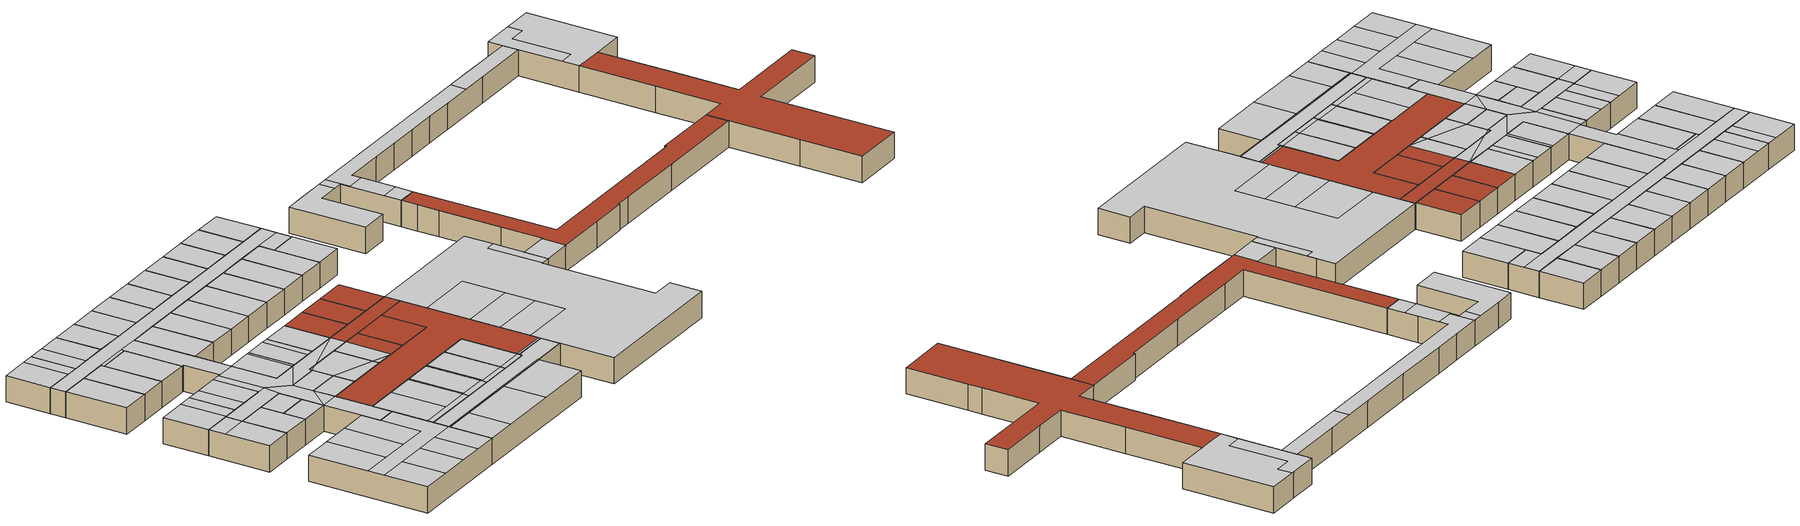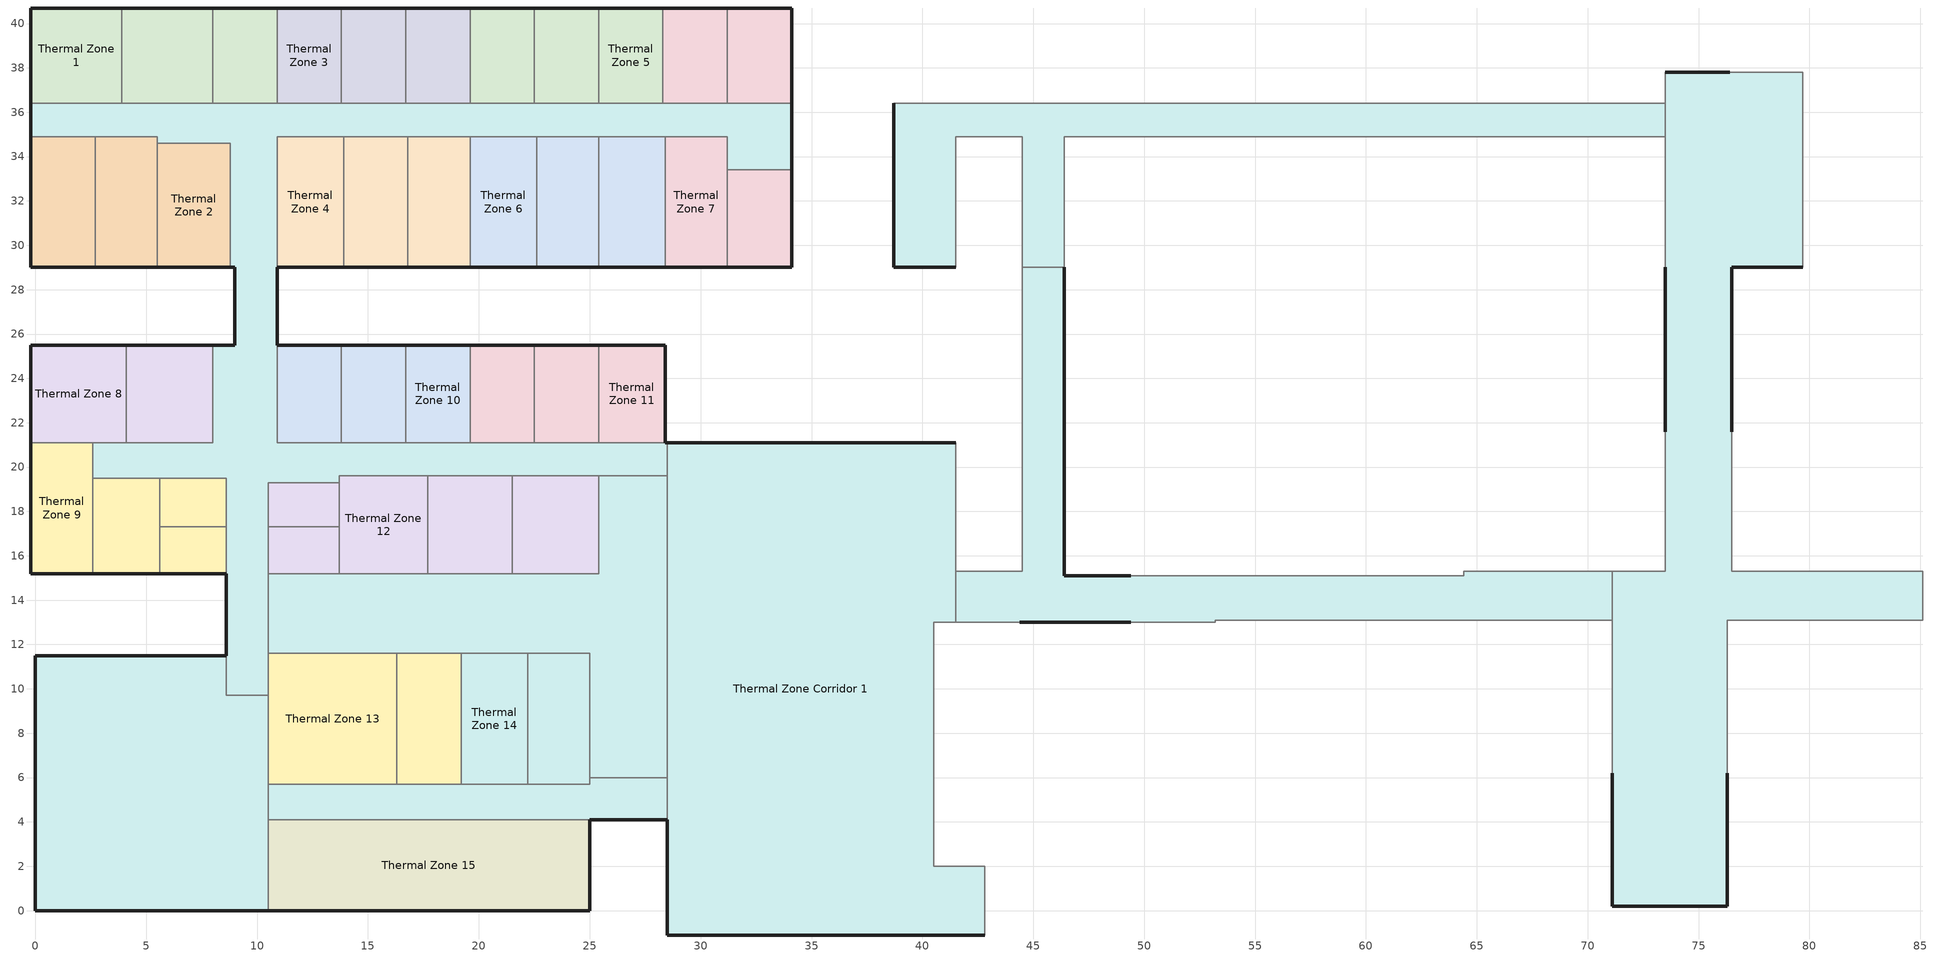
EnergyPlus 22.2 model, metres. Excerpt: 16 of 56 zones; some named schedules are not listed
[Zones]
Thermal Zone 1
 floor ground (ExtSlabCarpet 4in ClimateZone 1-8): -0.2,36.4 -0.2,40.7 3.9,40.7 3.9,36.4 z0; 8,40.7 8,36.4 3.9,36.4 3.9,40.7 z0; 10.9,40.7 10.9,36.4 8,36.4 8,40.7 z0
 wall outside (ASHRAE 189.1-2009 ExtWall Mass ClimateZone 4): 10.9,40.7 8,40.7 3.9,40.7 -0.2,40.7 -0.2,36.4 z0:2.44
 wall to Thermal Zone 1 (Interior Wall): 3.9,36.4 3.9,40.7 3.9,36.4 / 8,36.4 8,40.7 8,36.4 z0:2.44
 wall to Thermal Zone Corridor 1 (Interior Wall): -0.2,36.4 3.9,36.4 8,36.4 10.9,36.4 z0:2.44
 wall to Thermal Zone 3 (Interior Wall): 10.9,36.4 10.9,40.7 z0:2.44
 ceiling to Thermal Zone 32 (Interior Ceiling): 3.9,36.4 3.9,40.7 2.7,40.7 2.7,36.4 z2.44; 2.7,36.4 2.7,40.7 -0.2,40.7 -0.2,36.4 z2.44; 8,36.4 8,40.7 5.6,40.7 5.6,36.4 z2.44; 5.6,36.4 5.6,40.7 3.9,40.7 3.9,36.4 z2.44
 ceiling to Thermal Zone Corridor 2 (Interior Ceiling): 8,40.7 8,36.4 10.9,36.4 10.9,40.7 z2.44
Thermal Zone 10
 floor ground (ExtSlabCarpet 4in ClimateZone 1-8): 13.8,25.5 13.8,21.1 10.9,21.1 10.9,25.5 z0; 13.8,21.1 13.8,25.5 16.7,25.5 16.7,21.1 z0; 19.6,25.5 19.6,21.1 16.7,21.1 16.7,25.5 z0
 wall outside (ASHRAE 189.1-2009 ExtWall Mass ClimateZone 4): 19.6,25.5 16.7,25.5 13.8,25.5 10.9,25.5 z0:2.44
 wall to Thermal Zone 10 (Interior Wall): 13.8,21.1 13.8,25.5 13.8,21.1 / 16.7,21.1 16.7,25.5 16.7,21.1 z0:2.44
 wall to Thermal Zone Corridor 1 (Interior Wall): 10.9,25.5 10.9,21.1 13.8,21.1 16.7,21.1 19.6,21.1 z0:2.44
 wall to Thermal Zone 11 (Interior Wall): 19.6,21.1 19.6,25.5 z0:2.44
 ceiling to Thermal Zone 45 (Interior Ceiling): 13.8,21.1 13.8,25.5 13.5,25.5 13.5,21.1 z2.44; 16,21.1 16,25.5 13.8,25.5 13.8,21.1 z2.44; 16.7,21.1 16.7,25.5 16,25.5 16,21.1 z2.44; 16.7,25.5 16.7,21.1 19.6,21.1 19.6,25.5 z2.44
 ceiling to Thermal Zone Corridor 2 (Interior Ceiling): 13.5,21.1 13.5,25.5 10.9,25.5 10.9,21.1 z2.44
Thermal Zone 11
 floor ground (ExtSlabCarpet 4in ClimateZone 1-8): 25.4,21.1 25.4,25.5 28.4,25.5 28.4,21.1 z0; 19.6,21.1 19.6,25.5 22.5,25.5 22.5,21.1 z0; 25.4,25.5 25.4,21.1 22.5,21.1 22.5,25.5 z0
 wall outside (ASHRAE 189.1-2009 ExtWall Mass ClimateZone 4): 28.4,21.1 28.4,25.5 25.4,25.5 22.5,25.5 19.6,25.5 z0:2.44
 wall to Thermal Zone 11 (Interior Wall): 25.4,25.5 25.4,21.1 25.4,25.5 / 22.5,21.1 22.5,25.5 22.5,21.1 z0:2.44
 wall to Thermal Zone Corridor 1 (Interior Wall): 19.6,21.1 22.5,21.1 25.4,21.1 28.4,21.1 z0:2.44
 roof outside (ASHRAE 189.1-2009 ExtRoof IEAD ClimateZone 2-5): 28.4,21.1 28.4,25.5 25.4,25.5 25.4,21.1 z2.44; 22.5,21.1 22.5,25.5 19.6,25.5 19.6,21.1 z2.44; 22.5,25.5 22.5,21.1 25.4,21.1 25.4,25.5 z2.44
Thermal Zone 12
 floor ground (ExtSlabCarpet 4in ClimateZone 1-8): 13.7,19.3 13.7,17.3 10.5,17.3 10.5,19.3 z0; 13.7,17.3 13.7,15.2 10.5,15.2 10.5,17.3 z0; 17.7,19.6 17.7,15.2 13.7,15.2 13.7,17.3 13.7,19.3 13.7,19.6 z0; 21.5,19.6 21.5,15.2 17.7,15.2 17.7,19.6 z0; 25.4,19.6 25.4,15.2 21.5,15.2 21.5,19.6 z0
 wall to Thermal Zone 12 (Interior Wall): 13.7,17.3 13.7,19.3 13.7,17.3 10.5,17.3 13.7,17.3 13.7,15.2 13.7,17.3 / 17.7,15.2 17.7,19.6 17.7,15.2 / 21.5,15.2 21.5,19.6 21.5,15.2 z0:2.44
 wall to Thermal Zone Corridor 1 (Interior Wall): 10.5,19.3 10.5,17.3 10.5,15.2 13.7,15.2 17.7,15.2 21.5,15.2 25.4,15.2 25.4,19.6 21.5,19.6 17.7,19.6 13.7,19.6 13.7,19.3 10.5,19.3 z0:2.44
 ceiling to Thermal Zone Corridor 2 (Interior Ceiling): 13.7,17.3 13.7,19.3 10.5,19.3 10.5,17.3 z2.44; 13.7,15.2 13.7,17.3 10.5,17.3 10.5,15.2 z2.44; 17.7,15.88 17.7,19.6 14.68,19.6 13.7,19.3 13.7,17.3 z2.44; 17.7,15.2 17.7,15.88 13.7,17.3 13.7,15.2 z2.44; 13.7,19.3 14.68,19.6 13.7,19.6 z2.44; 19.6,15.2 19.6,19.6 17.7,19.6 17.7,15.88 z2.44; 19.6,15.2 17.7,15.88 17.7,15.2 z2.44
 roof outside (ASHRAE 189.1-2009 ExtRoof IEAD ClimateZone 2-5): 21.5,15.2 21.5,19.6 19.6,19.6 19.6,15.2 z2.44; 21.5,19.6 21.5,15.2 25.4,15.2 25.4,19.6 z2.44
Thermal Zone 13
 floor ground (ExtSlabCarpet 4in ClimateZone 1-8): 16.3,11.6 16.3,5.7 10.5,5.7 10.5,9.7 10.5,11.6 z0; 19.2,11.6 19.2,5.7 16.3,5.7 16.3,11.6 z0
 wall to Thermal Zone 13 (Interior Wall): 16.3,5.7 16.3,11.6 16.3,5.7 z0:2.44
 wall to Thermal Zone Corridor 1 (Interior Wall): 19.2,11.6 16.3,11.6 10.5,11.6 10.5,9.7 10.5,5.7 16.3,5.7 19.2,5.7 z0:2.44
 wall to Thermal Zone 14 (Interior Wall): 19.2,5.7 19.2,11.6 z0:2.44
 ceiling to Thermal Zone 47 (Interior Ceiling): 16.3,6.3 16.3,11.6 13.5,11.6 13.5,6.3 z2.44; 13.5,6.3 13.5,11.6 10.5,11.6 10.5,6.3 z2.44; 16.4,6.3 16.4,11.6 16.3,11.6 16.3,6.3 z2.44; 19.2,6.3 19.2,11.6 16.4,11.6 16.4,6.3 z2.44
 ceiling to Thermal Zone Corridor 2 (Interior Ceiling): 16.3,5.7 16.3,6.3 10.5,6.3 10.5,5.7 z2.44; 19.2,5.7 19.2,6.3 16.3,6.3 16.3,5.7 z2.44
Thermal Zone 14
 floor ground (ExtSlabCarpet 4in ClimateZone 1-8): 22.2,11.6 22.2,5.7 19.2,5.7 19.2,11.6 z0; 25,11.6 25,6 25,5.7 22.2,5.7 22.2,11.6 z0
 wall to Thermal Zone 14 (Interior Wall): 22.2,5.7 22.2,11.6 22.2,5.7 z0:2.44
 wall to Thermal Zone Corridor 1 (Interior Wall): 19.2,5.7 22.2,5.7 25,5.7 25,6 25,11.6 22.2,11.6 19.2,11.6 z0:2.44
 ceiling to Thermal Zone 47 (Interior Ceiling): 19.3,6.3 19.3,11.6 19.2,11.6 19.2,6.3 z2.44
 ceiling to Thermal Zone 48 (Interior Ceiling): 22.2,6.2 22.2,11.6 19.3,11.6 19.3,6.2 z2.44; 25,6.2 25,11.6 22.2,11.6 22.2,6.2 z2.44
 ceiling to Thermal Zone Corridor 2 (Interior Ceiling): 22.2,5.7 22.2,6.2 19.3,6.2 19.3,6.3 19.2,6.3 19.2,5.7 z2.44; 25,5.7 25,6.2 22.2,6.2 22.2,5.7 z2.44
Thermal Zone 15
 floor ground (ExtSlabCarpet 4in ClimateZone 1-8): 25,4.1 25,0 10.5,0 10.5,4.1 z0
 wall outside (ASHRAE 189.1-2009 ExtWall Mass ClimateZone 4): 10.5,0 25,0 25,4.1 z0:2.44
 wall to Thermal Zone Corridor 1 (Interior Wall): 25,4.1 10.5,4.1 10.5,0 z0:2.44
 ceiling to Thermal Zone 50 (Interior Ceiling): 13.5,0 13.5,4.1 10.5,4.1 10.5,0 z2.44
 ceiling to Thermal Zone 51 (Interior Ceiling): 25,0 25,4.1 19.3,4.1 19.3,0 z2.44; 19.3,0 19.3,4.1 13.5,4.1 13.5,0 z2.44
Thermal Zone 2
 floor ground (ExtSlabCarpet 4in ClimateZone 1-8): 2.7,34.9 2.7,29 -0.2,29 -0.2,34.9 z0; 5.5,34.9 5.5,34.6 5.5,29 2.7,29 2.7,34.9 z0; 5.5,29 5.5,34.6 8.8,34.6 8.8,29 z0
 wall outside (ASHRAE 189.1-2009 ExtWall Mass ClimateZone 4): -0.2,34.9 -0.2,29 2.7,29 5.5,29 8.8,29 z0:2.44
 wall to Thermal Zone 2 (Interior Wall): 2.7,29 2.7,34.9 2.7,29 / 5.5,29 5.5,34.6 5.5,29 z0:2.44
 wall to Thermal Zone Corridor 1 (Interior Wall): 8.8,29 8.8,34.6 5.5,34.6 5.5,34.9 2.7,34.9 -0.2,34.9 z0:2.44
 ceiling to Thermal Zone 33 (Interior Ceiling): -0.2,34.9 -0.2,29 2.7,29 2.7,34.9 z2.44; 2.7,34.9 2.7,29 5.5,29 5.5,34.6 5.5,34.9 z2.44; 8.8,29 8.8,34.6 5.5,34.6 5.5,29 z2.44
Thermal Zone 3
 floor ground (ExtSlabCarpet 4in ClimateZone 1-8): 13.8,40.7 13.8,36.4 10.9,36.4 10.9,40.7 z0; 16.7,40.7 16.7,36.4 13.8,36.4 13.8,40.7 z0; 19.6,40.7 19.6,36.4 16.7,36.4 16.7,40.7 z0
 wall outside (ASHRAE 189.1-2009 ExtWall Mass ClimateZone 4): 19.6,40.7 16.7,40.7 13.8,40.7 10.9,40.7 z0:2.44
 wall to Thermal Zone 3 (Interior Wall): 13.8,36.4 13.8,40.7 13.8,36.4 / 16.7,36.4 16.7,40.7 16.7,36.4 z0:2.44
 wall to Thermal Zone Corridor 1 (Interior Wall): 10.9,36.4 13.8,36.4 16.7,36.4 19.6,36.4 z0:2.44
 wall to Thermal Zone 5 (Interior Wall): 19.6,36.4 19.6,40.7 z0:2.44
 ceiling to Thermal Zone 34 (Interior Ceiling): 10.9,40.7 10.9,36.4 13.8,36.4 13.8,40.7 z2.44; 13.8,40.7 13.8,36.4 16.7,36.4 16.7,40.7 z2.44; 16.7,40.7 16.7,36.4 19.6,36.4 19.6,40.7 z2.44
Thermal Zone 4
 floor ground (ExtSlabCarpet 4in ClimateZone 1-8): 13.9,34.9 13.9,29 10.9,29 10.9,34.9 z0; 16.8,34.9 16.8,29 13.9,29 13.9,34.9 z0; 19.6,34.9 19.6,29 16.8,29 16.8,34.9 z0
 wall outside (ASHRAE 189.1-2009 ExtWall Mass ClimateZone 4): 10.9,29 13.9,29 16.8,29 19.6,29 z0:2.44
 wall to Thermal Zone 4 (Interior Wall): 13.9,29 13.9,34.9 13.9,29 / 16.8,29 16.8,34.9 16.8,29 z0:2.44
 wall to Thermal Zone Corridor 1 (Interior Wall): 19.6,34.9 16.8,34.9 13.9,34.9 10.9,34.9 10.9,29 z0:2.44
 wall to Thermal Zone 6 (Interior Wall): 19.6,29 19.6,34.9 z0:2.44
 ceiling to Thermal Zone 35 (Interior Ceiling): 10.9,34.9 10.9,29 13.9,29 13.9,34.9 z2.44; 13.9,34.9 13.9,29 16.8,29 16.8,34.9 z2.44; 16.8,34.9 16.8,29 19.6,29 19.6,34.9 z2.44
Thermal Zone 5
 floor ground (ExtSlabCarpet 4in ClimateZone 1-8): 22.5,40.7 22.5,36.4 19.6,36.4 19.6,40.7 z0; 25.4,40.7 25.4,36.4 22.5,36.4 22.5,40.7 z0; 28.3,40.7 28.3,36.4 25.4,36.4 25.4,40.7 z0
 wall outside (ASHRAE 189.1-2009 ExtWall Mass ClimateZone 4): 28.3,40.7 25.4,40.7 22.5,40.7 19.6,40.7 z0:2.44
 wall to Thermal Zone 5 (Interior Wall): 22.5,36.4 22.5,40.7 22.5,36.4 / 25.4,36.4 25.4,40.7 25.4,36.4 z0:2.44
 wall to Thermal Zone Corridor 1 (Interior Wall): 19.6,36.4 22.5,36.4 25.4,36.4 28.3,36.4 z0:2.44
 wall to Thermal Zone 7 (Interior Wall): 28.3,36.4 28.3,40.7 z0:2.44
 ceiling to Thermal Zone 36 (Interior Ceiling): 19.6,40.7 19.6,36.4 22.5,36.4 22.5,40.7 z2.44; 22.5,40.7 22.5,36.4 25.4,36.4 25.4,40.7 z2.44; 25.4,40.7 25.4,36.4 28.3,36.4 28.3,40.7 z2.44
Thermal Zone 6
 floor ground (ExtSlabCarpet 4in ClimateZone 1-8): 22.6,34.9 22.6,29 19.6,29 19.6,34.9 z0; 25.4,34.9 25.4,29 22.6,29 22.6,34.9 z0; 28.4,34.9 28.4,29 25.4,29 25.4,34.9 z0
 wall outside (ASHRAE 189.1-2009 ExtWall Mass ClimateZone 4): 19.6,29 22.6,29 25.4,29 28.4,29 z0:2.44
 wall to Thermal Zone 6 (Interior Wall): 22.6,29 22.6,34.9 22.6,29 / 25.4,29 25.4,34.9 25.4,29 z0:2.44
 wall to Thermal Zone Corridor 1 (Interior Wall): 28.4,34.9 25.4,34.9 22.6,34.9 19.6,34.9 z0:2.44
 wall to Thermal Zone 7 (Interior Wall): 28.4,29 28.4,34.9 z0:2.44
 ceiling to Thermal Zone 37 (Interior Ceiling): 19.6,34.9 19.6,29 22.6,29 22.6,34.9 z2.44; 22.6,34.9 22.6,29 25.4,29 25.4,34.9 z2.44; 25.4,34.9 25.4,29 28.4,29 28.4,34.9 z2.44
Thermal Zone 7
 floor ground (ExtSlabCarpet 4in ClimateZone 1-8): 31.2,40.7 31.2,36.4 28.3,36.4 28.3,40.7 z0; 34.1,40.7 34.1,36.4 31.2,36.4 31.2,40.7 z0; 31.2,34.9 31.2,33.4 31.2,29 28.4,29 28.4,34.9 z0; 34.1,33.4 34.1,29 31.2,29 31.2,33.4 z0
 wall outside (ASHRAE 189.1-2009 ExtWall Mass ClimateZone 4): 34.1,36.4 34.1,40.7 31.2,40.7 28.3,40.7 / 28.4,29 31.2,29 34.1,29 34.1,33.4 z0:2.44
 wall to Thermal Zone 7 (Interior Wall): 31.2,36.4 31.2,40.7 31.2,36.4 / 31.2,29 31.2,33.4 31.2,29 z0:2.44
 wall to Thermal Zone Corridor 1 (Interior Wall): 28.3,36.4 31.2,36.4 34.1,36.4 / 34.1,33.4 31.2,33.4 31.2,34.9 28.4,34.9 z0:2.44
 ceiling to Thermal Zone 38 (Interior Ceiling): 28.3,40.7 28.3,36.4 31.2,36.4 31.2,40.7 z2.44; 34.1,36.4 34.1,40.7 31.2,40.7 31.2,36.4 z2.44
 ceiling to Thermal Zone 39 (Interior Ceiling): 28.4,34.9 28.4,29 31.2,29 31.2,33.4 31.2,34.9 z2.44; 34.1,29 34.1,33.4 31.2,33.4 31.2,29 z2.44
Thermal Zone 8
 floor ground (ExtSlabCarpet 4in ClimateZone 1-8): 2.6,21.1 -0.2,21.1 -0.2,25.5 4.1,25.5 4.1,21.1 z0; 8,25.5 8,21.1 4.1,21.1 4.1,25.5 z0
 wall outside (ASHRAE 189.1-2009 ExtWall Mass ClimateZone 4): 8,25.5 4.1,25.5 -0.2,25.5 -0.2,21.1 z0:2.44
 wall to Thermal Zone 9 (Interior Wall): -0.2,21.1 2.6,21.1 z0:2.44
 wall to Thermal Zone 8 (Interior Wall): 4.1,21.1 4.1,25.5 4.1,21.1 z0:2.44
 wall to Thermal Zone Corridor 1 (Interior Wall): 2.6,21.1 4.1,21.1 8,21.1 8,25.5 z0:2.44
 ceiling to Thermal Zone 43 (Interior Ceiling): 4.1,21.1 4.1,25.5 2.7,25.5 2.7,21.1 z2.44; 2.7,21.1 2.7,25.5 -0.2,25.5 -0.2,21.1 z2.44; 5.6,21.1 5.6,25.5 4.1,25.5 4.1,21.1 z2.44; 8,21.1 8,25.5 5.6,25.5 5.6,21.1 z2.44
Thermal Zone 9
 floor ground (ExtSlabCarpet 4in ClimateZone 1-8): 2.6,21.1 2.6,19.5 2.6,15.2 -0.2,15.2 -0.2,21.1 z0; 5.6,19.5 5.6,17.3 5.6,15.2 2.6,15.2 2.6,19.5 z0; 8.6,19.5 8.6,17.3 5.6,17.3 5.6,19.5 z0; 8.6,17.3 8.6,15.2 5.6,15.2 5.6,17.3 z0
 wall outside (ASHRAE 189.1-2009 ExtWall Mass ClimateZone 4): -0.2,21.1 -0.2,15.2 2.6,15.2 5.6,15.2 8.6,15.2 z0:2.44
 wall to Thermal Zone Corridor 1 (Interior Wall): 8.6,15.2 8.6,17.3 8.6,19.5 5.6,19.5 2.6,19.5 2.6,21.1 z0:2.44
 wall to Thermal Zone 9 (Interior Wall): 2.6,15.2 2.6,19.5 2.6,15.2 / 5.6,17.3 5.6,19.5 5.6,17.3 8.6,17.3 5.6,17.3 5.6,15.2 5.6,17.3 z0:2.44
 ceiling to Thermal Zone 44 (Interior Ceiling): 2.6,15.2 2.6,19.5 -0.2,19.5 -0.2,15.2 z2.44; 2.6,19.5 2.6,15.2 5.6,15.2 5.6,17.3 5.6,19.5 z2.44; 5.6,19.5 5.6,17.3 8.6,17.3 8.6,19.5 z2.44; 8.6,15.2 8.6,17.3 5.6,17.3 5.6,15.2 z2.44
 ceiling to Thermal Zone Corridor 2 (Interior Ceiling): 2.6,19.5 2.6,21.1 -0.2,21.1 -0.2,19.5 z2.44
Thermal Zone Corridor 1
 floor ground (ExtSlabCarpet 4in ClimateZone 1-8): 8.6,9.7 8.6,11.5 8.6,15.2 8.6,17.3 8.6,19.5 5.6,19.5 2.6,19.5 2.6,21.1 4.1,21.1 8,21.1 8,25.5 9,25.5 9,29 8.8,29 8.8,34.6 5.5,34.6 5.5,34.9 2.7,34.9 -0.2,34.9 -0.2,36.4 3.9,36.4 8,36.4 10.9,36.4 13.8,36.4 16.7,36.4 19.6,36.4 22.5,36.4 25.4,36.4 28.3,36.4 31.2,36.4 34.1,36.4 34.1,33.4 31.2,33.4 31.2,34.9 28.4,34.9 25.4,34.9 22.6,34.9 19.6,34.9 16.8,34.9 13.9,34.9 10.9,34.9 10.9,29 10.9,25.5 10.9,21.1 13.8,21.1 16.7,21.1 19.6,21.1 22.5,21.1 25.4,21.1 28.4,21.1 28.5,21.1 28.5,19.6 25.4,19.6 21.5,19.6 17.7,19.6 13.7,19.6 13.7,19.3 10.5,19.3 10.5,17.3 10.5,15.2 10.5,11.6 10.5,9.7 z0; 25,4.1 10.5,4.1 10.5,5.7 16.3,5.7 19.2,5.7 22.2,5.7 25,5.7 25,6 28.5,6 28.5,4.1 z0; 25,6 25,11.6 22.2,11.6 19.2,11.6 16.3,11.6 10.5,11.6 10.5,15.2 13.7,15.2 17.7,15.2 21.5,15.2 25.4,15.2 25.4,19.6 28.5,19.6 28.5,10.9 28.5,6.5 28.5,6 z0; 28.5,-1.1 28.5,4.1 28.5,6 28.5,6.5 28.5,10.9 28.5,19.6 28.5,21.1 41.5,21.1 41.5,19.3 41.5,15.3 41.5,15.1 41.5,13 40.5,13 40.5,2 42.8,2 42.8,-1.1 z0; 49.4,13 44.4,13 41.5,13 41.5,15.1 41.5,15.3 44.5,15.3 44.5,19.3 44.5,25.3 44.5,27.4 44.5,29 46.4,29 46.4,15.1 49.4,15.1 57.1,15.1 64.4,15.1 64.4,15.3 71.1,15.3 71.1,13.1 61.8,13.1 54.7,13.1 53.2,13.1 53.2,13 z0; 71.1,0.2 71.1,6.2 71.1,13.1 71.1,15.3 73.5,15.3 73.5,21.6 73.5,29 73.5,34.9 73.5,36.4 73.5,37.8 76.4,37.8 79.7,37.8 79.7,29 76.5,29 76.5,21.6 76.5,15.3 79.9,15.3 85.1,15.3 85.1,13.1 76.3,13.1 76.3,7.6 76.3,6.2 76.3,0.2 z0; 44.5,29 44.5,34.9 41.5,34.9 41.5,29 38.7,29 38.7,36.4 40.7,36.4 44.5,36.4 47.5,36.4 50.4,36.4 56.2,36.4 62,36.4 67.8,36.4 73.5,36.4 73.5,34.9 67.7,34.9 62,34.9 59.1,34.9 56.2,34.9 53.3,34.9 50.4,34.9 46.4,34.9 46.4,32 46.4,29 z0; 0,0 0,11.5 8.6,11.5 8.6,9.7 10.5,9.7 10.5,5.7 10.5,4.1 10.5,0 z0
 wall outside (ASHRAE 189.1-2009 ExtWall Mass ClimateZone 4): 8.6,15.2 8.6,11.5 0,11.5 0,0 10.5,0 / 8.8,29 9,29 9,25.5 8,25.5 / -0.2,36.4 -0.2,34.9 / 34.1,33.4 34.1,36.4 / 10.9,25.5 10.9,29 / 25,4.1 28.5,4.1 28.5,-1.1 42.8,-1.1 / 41.5,21.1 28.5,21.1 28.4,21.1 / 44.4,13 49.4,13 / 49.4,15.1 46.4,15.1 46.4,29 / 71.1,6.2 71.1,0.2 76.3,0.2 76.3,6.2 / 73.5,29 73.5,21.6 / 76.4,37.8 73.5,37.8 / 76.5,21.6 76.5,29 79.7,29 / 38.7,36.4 38.7,29 41.5,29 z0:2.44
 wall to Thermal Zone Corridor 1 (Interior Wall): 8.6,11.5 8.6,9.7 10.5,9.7 8.6,9.7 8.6,11.5 / 28.5,19.6 28.5,21.1 28.5,19.6 25.4,19.6 28.5,19.6 28.5,10.9 28.5,19.6 / 10.5,11.6 10.5,15.2 10.5,11.6 / 10.5,5.7 10.5,4.1 10.5,5.7 / 28.5,6 25,6 28.5,6 28.5,6.5 28.5,10.9 28.5,6.5 28.5,6 28.5,4.1 28.5,6 / 41.5,15.1 41.5,15.3 41.5,15.1 41.5,13 41.5,15.1 / 46.4,29 44.5,29 46.4,29 / 71.1,13.1 71.1,15.3 71.1,13.1 / 73.5,36.4 73.5,34.9 73.5,36.4 z0:2.44
 wall to Thermal Zone 23 (Interior Wall): 44.5,25.3 44.5,19.3 44.5,15.3 41.5,15.3 41.5,19.3 41.5,21.1 z0:2.44
 wall to Thermal Zone 24 (Interior Wall): 42.8,-1.1 42.8,2 40.5,2 40.5,13 41.5,13 44.4,13 z0:2.44
 wall to Thermal Zone 22 (Interior Wall): 41.5,29 41.5,34.9 44.5,34.9 44.5,29 44.5,27.4 44.5,25.3 z0:2.44
 wall to Thermal Zone 25 (Interior Wall): 64.4,15.3 64.4,15.1 57.1,15.1 49.4,15.1 z0:2.44
 wall to Thermal Zone 27 (Interior Wall): 73.5,21.6 73.5,15.3 71.1,15.3 64.4,15.3 z0:2.44
 wall to Thermal Zone 28 (Interior Wall): 61.8,13.1 71.1,13.1 71.1,6.2 z0:2.44
 wall to Thermal Zone 26 (Interior Wall): 49.4,13 53.2,13 53.2,13.1 54.7,13.1 61.8,13.1 z0:2.44
 wall to Thermal Zone 21 (Interior Wall): 62,34.9 67.7,34.9 73.5,34.9 73.5,29 z0:2.44
 wall to Thermal Zone 20 (Interior Wall): 73.5,37.8 73.5,36.4 67.8,36.4 62,36.4 z0:2.44
 wall to Thermal Zone 29 (Interior Wall): 79.7,29 79.7,37.8 76.4,37.8 z0:2.44
 wall to Thermal Zone 30 (Interior Wall): 85.1,15.3 79.9,15.3 76.5,15.3 76.5,21.6 z0:2.44
 wall to Thermal Zone 31 (Interior Wall): 76.3,6.2 76.3,7.6 76.3,13.1 85.1,13.1 85.1,15.3 z0:2.44
 wall to Thermal Zone 16 (Interior Wall): 47.5,36.4 44.5,36.4 40.7,36.4 38.7,36.4 z0:2.44
 wall to Thermal Zone 17 (Interior Wall): 62,36.4 56.2,36.4 50.4,36.4 47.5,36.4 z0:2.44
 wall to Thermal Zone 19 (Interior Wall): 53.3,34.9 56.2,34.9 59.1,34.9 62,34.9 z0:2.44
 wall to Thermal Zone 18 (Interior Wall): 46.4,29 46.4,32 46.4,34.9 50.4,34.9 53.3,34.9 z0:2.44
 ceiling to Thermal Zone 43 (Interior Ceiling): 8.8,21.1 8.8,25.5 8,25.5 8,21.1 z2.44
 ceiling to Thermal Zone Corridor 2 (Interior Ceiling): 10.9,25.5 10.9,34.9 8.8,34.9 8.8,29 9,29 9,25.5 z2.44; 10.5,9.7 10.5,15.2 8.6,15.2 8.6,9.7 z2.44; 34.1,34.9 34.1,36.4 -0.2,36.4 -0.2,34.9 z2.44; 10.5,19.3 13.5,21.1 10.9,21.1 10.9,25.5 8.8,25.5 8.8,21.1 z2.44; 8.6,19.5 8.8,21.1 2.6,21.1 2.6,19.5 z2.44; 13.7,19.3 13.7,19.6 14.68,19.6 19.6,21.1 13.5,21.1 10.5,19.3 z2.44; 8.6,15.2 10.5,17.3 10.5,19.3 8.8,21.1 8.6,19.5 z2.44; 19.6,19.6 19.6,21.1 14.68,19.6 z2.44; 10.5,15.2 10.5,17.3 8.6,15.2 z2.44; 28.5,4.2 28.5,6 25,6 25,5.7 10.5,5.7 10.5,4.2 z2.44; 28.5,6 28.5,6.2 25,6.2 25,6 z2.44; 42.8,-1.1 42.8,2 40.5,2 40.5,13 40.6,13 40.6,18.3 41.5,18.3 41.5,21.1 28.5,21.1 28.5,17 34.2,17 34.2,7 28.5,7 28.5,-1.1 z2.44; 79.7,29 79.7,37.8 76.7,37.8 76.7,36.4 75,36.4 75,30.7 73.5,30.7 73.5,29 z2.44; 46.4,29 46.4,30.7 44.5,30.7 44.5,29 z2.44; 41.5,29 41.5,34.9 43.6,34.9 43.6,36.4 38.7,36.4 38.7,29 z2.44; 10.5,4.2 10.5,9.7 8.6,9.7 8.6,5.8 0,5.8 0,4.2 z2.44
 ceiling to Thermal Zone 33 (Interior Ceiling): 8.8,34.6 8.8,34.9 5.5,34.9 5.5,34.6 z2.44
 ceiling to Thermal Zone 39 (Interior Ceiling): 34.1,33.4 34.1,34.9 31.2,34.9 31.2,33.4 z2.44
 ceiling to Thermal Zone 50 (Interior Ceiling): 13.5,4.1 13.5,4.2 10.5,4.2 10.5,4.1 z2.44; 10.5,0 10.5,4.2 8.2,4.2 8.2,0 z2.44
 ceiling to Thermal Zone 51 (Interior Ceiling): 25,4.1 25,4.2 19.3,4.2 19.3,4.1 z2.44; 19.3,4.1 19.3,4.2 13.5,4.2 13.5,4.1 z2.44
 ceiling to Thermal Zone 52 (Interior Ceiling): 34.2,7 34.2,9.9 28.5,9.9 28.5,7 z2.44; 34.2,9.9 34.2,12.8 28.5,12.8 28.5,9.9 z2.44; 34.2,12.8 34.2,17 28.5,17 28.5,12.8 z2.44
 ceiling to Thermal Zone 53 (Interior Ceiling): 41.5,13 41.5,18.3 40.6,18.3 40.6,13 z2.44; 44.4,13 44.4,15.3 41.5,15.3 41.5,13 z2.44
 ceiling to Thermal Zone 41 (Interior Ceiling): 75,30.7 75,36.4 76.7,36.4 76.7,37.8 73.5,37.8 73.5,30.7 z2.44; 73.5,34.9 73.5,36.4 65,36.4 65,34.9 z2.44
 ceiling to Thermal Zone 40 (Interior Ceiling): 46.4,30.7 46.4,34 44.6,34 44.6,36.4 43.6,36.4 43.6,34.9 44.5,34.9 44.5,30.7 z2.44; 46.4,34 46.4,34.9 65,34.9 65,36.4 44.6,36.4 44.6,34 z2.44
 ceiling to Thermal Zone 49 (Interior Ceiling): 8.2,0 8.2,4.2 5.8,4.2 5.8,0 z2.44; 2.9,0 2.9,4.2 0,4.2 0,0 z2.44; 5.8,0 5.8,4.2 2.9,4.2 2.9,0 z2.44
 ceiling to Thermal Zone 46 (Interior Ceiling): 8.6,5.8 8.6,11.5 5.8,11.5 5.8,5.8 z2.44; 2.9,5.8 2.9,11.5 0,11.5 0,5.8 z2.44; 5.8,5.8 5.8,11.5 2.9,11.5 2.9,5.8 z2.44
 roof outside (ASHRAE 189.1-2009 ExtRoof IEAD ClimateZone 2-5): 28.5,19.6 28.5,21.1 19.6,21.1 19.6,19.6 z2.44; 28.5,4.1 28.5,4.2 25,4.2 25,4.1 z2.44; 28.5,6.2 28.5,19.6 25.4,19.6 25.4,15.2 10.5,15.2 10.5,11.6 25,11.6 25,6.2 z2.44; 53.2,13 53.2,13.1 71.1,13.1 71.1,15.3 64.4,15.3 64.4,15.1 46.4,15.1 46.4,29 44.5,29 44.5,15.3 44.4,15.3 44.4,13 z2.44; 76.3,0.2 76.3,13.1 85.1,13.1 85.1,15.3 76.5,15.3 76.5,29 73.5,29 73.5,15.3 71.1,15.3 71.1,0.2 z2.44
[Building]
Building 1: North Axis=0; Loads Convergence Tolerance Value=0.15; Maximum Number of Warmup Days=1000
[Site:Location]
Paris-Orly.AP: Latitude=39.7653; Longitude=39.7653; Time Zone=1; Elevation=90
[SizingPeriod:DesignDay]
Paris-Orly.AP Ann Htg 99.6% Condns DB: Month=1; Day of Month=21; Day Type=WinterDesignDay; Maximum DryBulb Temperature=-4.7; Daily DryBulb Temperature Range=0; DryBulb Temperature Range Modifier Type=DefaultMultipliers; Humidity Condition Type=Wetbulb; Wetbulb or DewPoint at Maximum DryBulb=-4.7; Barometric Pressure=100248; Wind Speed=2.8; Wind Direction=30; Rain Indicator=No; Snow Indicator=No; Daylight Saving Time Indicator=No; Solar Model Indicator=ASHRAEClearSky; Sky Clearness=0
[Material] Thermal Absorptance=0.9
Name | Roughness | Thickness | Conductivity | Density | Specific Heat | Solar Absorptance | Visible Absorptance
1/2IN Gypsum | Smooth | 0.0127 | 0.16 | 784.9 | 830 | 0.4 | 0.4
1IN Stucco | Smooth | 0.0253 | 0.6918 | 1858 | 837 | 0.92 | 0.92
8IN Concrete HW | MediumRough | 0.2033 | 1.7296 | 2243 | 837 | 0.65 | 0.65
F16 Acoustic tile | MediumSmooth | 0.0191 | 0.06 | 368 | 590 | 0.3 | 0.3
G01a 19mm gypsum board | MediumSmooth | 0.019 | 0.16 | 800 | 1090 | 0.4 | 0.4
M11 100mm lightweight concrete | MediumRough | 0.1016 | 0.53 | 1280 | 840 | 0.5 | 0.5
MAT-CC05 4 HW CONCRETE | Rough | 0.1016 | 1.311 | 2240 | 836.8 | 0.85 | 0.85
Metal Decking | MediumSmooth | 0.0015 | 45.006 | 7680 | 418.4 | 0.6 | 0.6
Roof Insulation [21] | MediumRough | 0.2105 | 0.049 | 265 | 836.8 | 0.7 | 0.7
Roof Membrane | VeryRough | 0.0095 | 0.16 | 1121.29 | 1460 | 0.7 | 0.7
Wall Insulation [37] | MediumRough | 0.0681 | 0.0432 | 91 | 837 | 0.5 | 0.5
[Material:NoMass]
CP02 CARPET PAD: Roughness=Smooth; Thermal Resistance=0.1; Thermal Absorptance=0.9; Solar Absorptance=0.8; Visible Absorptance=0.8
[Material:AirGap]
Name | Thermal Resistance
F04 Wall air space resistance | 0.15
F05 Ceiling air space resistance | 0.18
[Construction]
ASHRAE 189.1-2009 ExtRoof IEAD ClimateZone 2-5: Roof Membrane, Roof Insulation [21], Metal Decking
ASHRAE 189.1-2009 ExtWall Mass ClimateZone 4: 1IN Stucco, 8IN Concrete HW, Wall Insulation [37], 1/2IN Gypsum
ExtSlabCarpet 4in ClimateZone 1-8: MAT-CC05 4 HW CONCRETE, CP02 CARPET PAD
Interior Ceiling: M11 100mm lightweight concrete, F05 Ceiling air space resistance, F16 Acoustic tile
Interior Wall: G01a 19mm gypsum board, F04 Wall air space resistance, G01a 19mm gypsum board
[Space] Space Type=189.1-2009 - Office - ClosedOffice - CZ4-8
Name | Zone
Space 1 - 20; Space 1 - 21; Space 1 - 22 | Thermal Zone 1
Space 1 - 5; Space 1 - 6; Space 1 - 7 | Thermal Zone 10
Space 1 - 10; Space 1 - 8; Space 1 - 9 | Thermal Zone 11
Space 1 - 15; Space 1 - 16; Space 1 - 17; Space 1 - 18; Space 1 - 19 | Thermal Zone 12
Space 1 - 42; Space 1 - 43 | Thermal Zone 13
Space 1 - 44; Space 1 - 45 | Thermal Zone 14
Space 1 - 2 | Thermal Zone 15
Space 1 - 31; Space 1 - 32; Space 1 - 33 | Thermal Zone 2
Space 1 - 23; Space 1 - 24; Space 1 - 25 | Thermal Zone 3
Space 1 - 34; Space 1 - 35; Space 1 - 36 | Thermal Zone 4
Space 1 - 26; Space 1 - 27; Space 1 - 28 | Thermal Zone 5
Space 1 - 37; Space 1 - 38; Space 1 - 39 | Thermal Zone 6
Space 1 - 29; Space 1 - 30; Space 1 - 40; Space 1 - 41 | Thermal Zone 7
Space 1 - 3; Space 1 - 4 | Thermal Zone 8
Space 1 - 11; Space 1 - 12; Space 1 - 13; Space 1 - 14 | Thermal Zone 9
Corridor 1 - 1; Corridor 1 - 2; Corridor 1 - 3; Corridor 1 - 4; Corridor 1 - 4 (2); Corridor 1 - 4 (3); Corridor 1 - 4 (4); Space 1 - 1 | Thermal Zone Corridor 1
[SpaceList]
189.1-2009 - Office - ClosedOffice - CZ4-8: Space 1 - 9, Space 2 - 5, Space 1 - 1, Space 1 - 13, Corridor 1 - 1, Space 1 - 5, Space 1 - 34, Space 2 - 56, Space 1 - 11, Space 1 - 3, Space 1 - 20, Space 1 - 16, Space 1 - 39, Space 1 - 10, Space 1 - 15, Space 1 - 26, Space 1 - 31, Space 1 - 12, Space 1 - 14, Space 1 - 42, Space 1 - 40, Space 2 - 44, Space 1 - 4, Space 1 - 53, Space 2 - 51, Space 1 - 6, Space 1 - 8, Space 1 - 22, Space 1 - 7, Space 1 - 38, Space 1 - 23, Corridor 1 - 3, Space 1 - 18, Space 1 - 50, Space 1 - 30, Space 1 - 44, Space 1 - 17, Space 1 - 33, Space 1 - 19, Space 1 - 21, Space 1 - 47, Space 1 - 27, Corridor 2 - 1 (5), Space 1 - 24, Space 1 - 72, Space 1 - 25, Space 1 - 77, Space 1 - 28, Space 1 - 29, Space 1 - 32, Corridor 1 - 2, Space 1 - 49, Space 1 - 37, Space 1 - 43, Space 1 - 2, Space 1 - 35, Corridor 1 - 4, Space 1 - 52, Space 1 - 36, Corridor 1 - 4 (4), Space 1 - 56, Space 1 - 41, Space 1 - 45, Space 1 - 60, Space 1 - 51, Space 1 - 48, Corridor 1 - 4 (2), Corridor 1 - 4 (3), Space 1 - 55, Space 1 - 46, Space 2 - 21, Space 1 - 54, Space 1 - 57, Space 1 - 58, Space 1 - 59, Space 1 - 61, Space 1 - 62, Space 1 - 63, Space 1 - 64, Space 1 - 65, Space 1 - 66, Space 1 - 67, Space 1 - 68, Space 1 - 69, Space 1 - 70, Space 1 - 71, Space 1 - 73, Space 2 - 3, Space 1 - 74, Space 1 - 75, Space 1 - 76, Space 1 - 78, Corridor 2 - 1, Space 2 - 23, Space 2 - 1, Corridor 2 - 1 (2), Space 2 - 9, Space 2 - 15, Space 2 - 10, Space 2 - 52, Space 2 - 11, Space 2 - 12, Space 2 - 54, Space 2 - 13, Space 2 - 14, Space 2 - 2, Space 2 - 4, Space 2 - 6, Space 2 - 7, Space 2 - 8, Space 2 - 16, Space 2 - 17, Space 2 - 18, Space 2 - 19, Space 2 - 24, Space 2 - 20, Space 2 - 22, Space 2 - 25, Space 2 - 26, Space 2 - 28, Space 2 - 27, Corridor 2 - 1 (3), Corridor 2 - 1 (4), Space 2 - 33, Space 2 - 29, Space 2 - 30, Space 2 - 31, Space 2 - 32, Space 2 - 34, Space 2 - 35, Space 2 - 36, Space 2 - 37, Space 2 - 39, Space 2 - 38, Space 2 - 40, Space 2 - 41, Space 2 - 42, Space 2 - 43, Space 2 - 49, Space 2 - 45, Space 2 - 46, Space 2 - 47, Space 2 - 48, Space 2 - 50, Corridor 2 - 1 (6), Space 2 - 53, Space 2 - 55, Space 2 - 57
[Zone] Multiplier=1; Part of Total Floor Area=Yes
Thermal Zone 1; Thermal Zone 10; Thermal Zone 11; Thermal Zone 12; Thermal Zone 13; Thermal Zone 14; Thermal Zone 15; Thermal Zone 2; Thermal Zone 3; Thermal Zone 4; Thermal Zone 5; Thermal Zone 6; Thermal Zone 7; Thermal Zone 8; Thermal Zone 9; Thermal Zone Corridor 1
[People]
189.1-2009 - Office - ClosedOffice - CZ4-8 People: Zone or ZoneList or Space or SpaceList=189.1-2009 - Office - ClosedOffice - CZ4-8; Number of People Schedule=Office Work Occ; Number of People Calculation Method=People/Area; People per Floor Area=0.0511286; Fraction Radiant=0.3; Activity Level Schedule=Office Activity
[Lights]
189.1-2009 - Office - ClosedOffice - CZ4-8 Lights: Zone or ZoneList or Space or SpaceList=189.1-2009 - Office - ClosedOffice - CZ4-8; Schedule=Office Bldg Light; Design Level Calculation Method=Watts/Area; Watts per Zone Floor Area=10.6563; EndUse Subcategory=General
[ElectricEquipment]
189.1-2009 - Office - ClosedOffice - CZ4-8 Electric Equipment: Zone or ZoneList or Space or SpaceList=189.1-2009 - Office - ClosedOffice - CZ4-8; Schedule=Office Bldg Equip; Design Level Calculation Method=Watts/Area; Watts per Zone Floor Area=6.8889; EndUse Subcategory=General
[ZoneInfiltration:DesignFlowRate]
189.1-2009 - Office - ClosedOffice - CZ4-8 Infiltration: Zone or ZoneList or Space or SpaceList=189.1-2009 - Office - ClosedOffice - CZ4-8; Schedule=Office Infil Quarter On; Design Flow Rate Calculation Method=Flow/ExteriorArea; Flow Rate per Exterior Surface Area=0.000226568
[DesignSpecification:OutdoorAir]
189.1-2009 - Office - ClosedOffice - CZ4-8 Ventilation: Outdoor Air Method=Sum; Outdoor Air Flow per Person=0.00943895; Outdoor Air Flow per Zone Floor Area=0; Outdoor Air Flow per Zone=0; Outdoor Air Flow Air Changes per Hour=0
[DesignSpecification:OutdoorAir:SpaceList] Space 1 Design Specification Outdoor Air Object=189.1-2009 - Office - ClosedOffice - CZ4-8 Ventilation
Thermal Zone 1 DSOA Space List: Space 1=Space 1 - 20; Space 2=Space 1 - 21; Space 2 Design Specification Outdoor Air Object=189.1-2009 - Office - ClosedOffice - CZ4-8 Ventilation; Space 3=Space 1 - 22; Space 3 Design Specification Outdoor Air Object=189.1-2009 - Office - ClosedOffice - CZ4-8 Ventilation
Thermal Zone 10 DSOA Space List: Space 1=Space 1 - 5; Space 2=Space 1 - 6; Space 2 Design Specification Outdoor Air Object=189.1-2009 - Office - ClosedOffice - CZ4-8 Ventilation; Space 3=Space 1 - 7; Space 3 Design Specification Outdoor Air Object=189.1-2009 - Office - ClosedOffice - CZ4-8 Ventilation
Thermal Zone 11 DSOA Space List: Space 1=Space 1 - 10; Space 2=Space 1 - 8; Space 2 Design Specification Outdoor Air Object=189.1-2009 - Office - ClosedOffice - CZ4-8 Ventilation; Space 3=Space 1 - 9; Space 3 Design Specification Outdoor Air Object=189.1-2009 - Office - ClosedOffice - CZ4-8 Ventilation
Thermal Zone 12 DSOA Space List: Space 1=Space 1 - 15; Space 2=Space 1 - 16; Space 2 Design Specification Outdoor Air Object=189.1-2009 - Office - ClosedOffice - CZ4-8 Ventilation; Space 3=Space 1 - 17; Space 3 Design Specification Outdoor Air Object=189.1-2009 - Office - ClosedOffice - CZ4-8 Ventilation; Space 4=Space 1 - 18; Space 4 Design Specification Outdoor Air Object=189.1-2009 - Office - ClosedOffice - CZ4-8 Ventilation; Space 5=Space 1 - 19; Space 5 Design Specification Outdoor Air Object=189.1-2009 - Office - ClosedOffice - CZ4-8 Ventilation
Thermal Zone 13 DSOA Space List: Space 1=Space 1 - 42; Space 2=Space 1 - 43; Space 2 Design Specification Outdoor Air Object=189.1-2009 - Office - ClosedOffice - CZ4-8 Ventilation
Thermal Zone 14 DSOA Space List: Space 1=Space 1 - 44; Space 2=Space 1 - 45; Space 2 Design Specification Outdoor Air Object=189.1-2009 - Office - ClosedOffice - CZ4-8 Ventilation
Thermal Zone 15 DSOA Space List: Space 1=Space 1 - 2
Thermal Zone 2 DSOA Space List: Space 1=Space 1 - 31; Space 2=Space 1 - 32; Space 2 Design Specification Outdoor Air Object=189.1-2009 - Office - ClosedOffice - CZ4-8 Ventilation; Space 3=Space 1 - 33; Space 3 Design Specification Outdoor Air Object=189.1-2009 - Office - ClosedOffice - CZ4-8 Ventilation
Thermal Zone 3 DSOA Space List: Space 1=Space 1 - 23; Space 2=Space 1 - 24; Space 2 Design Specification Outdoor Air Object=189.1-2009 - Office - ClosedOffice - CZ4-8 Ventilation; Space 3=Space 1 - 25; Space 3 Design Specification Outdoor Air Object=189.1-2009 - Office - ClosedOffice - CZ4-8 Ventilation
Thermal Zone 4 DSOA Space List: Space 1=Space 1 - 34; Space 2=Space 1 - 35; Space 2 Design Specification Outdoor Air Object=189.1-2009 - Office - ClosedOffice - CZ4-8 Ventilation; Space 3=Space 1 - 36; Space 3 Design Specification Outdoor Air Object=189.1-2009 - Office - ClosedOffice - CZ4-8 Ventilation
Thermal Zone 5 DSOA Space List: Space 1=Space 1 - 26; Space 2=Space 1 - 27; Space 2 Design Specification Outdoor Air Object=189.1-2009 - Office - ClosedOffice - CZ4-8 Ventilation; Space 3=Space 1 - 28; Space 3 Design Specification Outdoor Air Object=189.1-2009 - Office - ClosedOffice - CZ4-8 Ventilation
Thermal Zone 6 DSOA Space List: Space 1=Space 1 - 37; Space 2=Space 1 - 38; Space 2 Design Specification Outdoor Air Object=189.1-2009 - Office - ClosedOffice - CZ4-8 Ventilation; Space 3=Space 1 - 39; Space 3 Design Specification Outdoor Air Object=189.1-2009 - Office - ClosedOffice - CZ4-8 Ventilation
Thermal Zone 7 DSOA Space List: Space 1=Space 1 - 29; Space 2=Space 1 - 30; Space 2 Design Specification Outdoor Air Object=189.1-2009 - Office - ClosedOffice - CZ4-8 Ventilation; Space 3=Space 1 - 40; Space 3 Design Specification Outdoor Air Object=189.1-2009 - Office - ClosedOffice - CZ4-8 Ventilation; Space 4=Space 1 - 41; Space 4 Design Specification Outdoor Air Object=189.1-2009 - Office - ClosedOffice - CZ4-8 Ventilation
Thermal Zone 8 DSOA Space List: Space 1=Space 1 - 3; Space 2=Space 1 - 4; Space 2 Design Specification Outdoor Air Object=189.1-2009 - Office - ClosedOffice - CZ4-8 Ventilation
Thermal Zone 9 DSOA Space List: Space 1=Space 1 - 11; Space 2=Space 1 - 12; Space 2 Design Specification Outdoor Air Object=189.1-2009 - Office - ClosedOffice - CZ4-8 Ventilation; Space 3=Space 1 - 13; Space 3 Design Specification Outdoor Air Object=189.1-2009 - Office - ClosedOffice - CZ4-8 Ventilation; Space 4=Space 1 - 14; Space 4 Design Specification Outdoor Air Object=189.1-2009 - Office - ClosedOffice - CZ4-8 Ventilation
Thermal Zone Corridor 1 DSOA Space List: Space 1=Corridor 1 - 1; Space 2=Corridor 1 - 2; Space 2 Design Specification Outdoor Air Object=189.1-2009 - Office - ClosedOffice - CZ4-8 Ventilation; Space 3=Corridor 1 - 3; Space 3 Design Specification Outdoor Air Object=189.1-2009 - Office - ClosedOffice - CZ4-8 Ventilation; Space 4=Corridor 1 - 4; Space 4 Design Specification Outdoor Air Object=189.1-2009 - Office - ClosedOffice - CZ4-8 Ventilation; Space 5=Corridor 1 - 4 (2); Space 5 Design Specification Outdoor Air Object=189.1-2009 - Office - ClosedOffice - CZ4-8 Ventilation; Space 6=Corridor 1 - 4 (3); Space 6 Design Specification Outdoor Air Object=189.1-2009 - Office - ClosedOffice - CZ4-8 Ventilation; Space 7=Corridor 1 - 4 (4); Space 7 Design Specification Outdoor Air Object=189.1-2009 - Office - ClosedOffice - CZ4-8 Ventilation; Space 8=Space 1 - 1; Space 8 Design Specification Outdoor Air Object=189.1-2009 - Office - ClosedOffice - CZ4-8 Ventilation
[Sizing:Zone] Zone Cooling Design Supply Air Temperature Input Method=SupplyAirTemperature; Zone Cooling Design Supply Air Temperature=14; Zone Cooling Design Supply Air Temperature Difference=11.11; Zone Heating Design Supply Air Temperature Input Method=SupplyAirTemperature; Zone Heating Design Supply Air Temperature=40; Zone Heating Design Supply Air Temperature Difference=11.11; Zone Cooling Design Supply Air Humidity Ratio=0.0085; Zone Heating Design Supply Air Humidity Ratio=0.008; Cooling Design Air Flow Method=DesignDay; Cooling Design Air Flow Rate=0; Cooling Minimum Air Flow per Zone Floor Area=0.000762; Cooling Minimum Air Flow=0; Cooling Minimum Air Flow Fraction=0; Heating Design Air Flow Method=DesignDay; Heating Design Air Flow Rate=0; Heating Maximum Air Flow per Zone Floor Area=0.002032; Heating Maximum Air Flow=0.141576; Heating Maximum Air Flow Fraction=0.3; Account for Dedicated Outdoor Air System=No; Zone Load Sizing Method=Sensible Load Only No Latent Load; Zone Latent Cooling Design Supply Air Humidity Ratio Input Method=HumidityRatioDifference; Zone Cooling Design Supply Air Humidity Ratio Difference=0.005; Zone Latent Heating Design Supply Air Humidity Ratio Input Method=HumidityRatioDifference; Zone Humidification Design Supply Air Humidity Ratio Difference=0.005
Name | Design Specification Outdoor Air Object
Thermal Zone 1 | Thermal Zone 1 DSOA Space List
Thermal Zone 10 | Thermal Zone 10 DSOA Space List
Thermal Zone 11 | Thermal Zone 11 DSOA Space List
Thermal Zone 12 | Thermal Zone 12 DSOA Space List
Thermal Zone 13 | Thermal Zone 13 DSOA Space List
Thermal Zone 14 | Thermal Zone 14 DSOA Space List
Thermal Zone 15 | Thermal Zone 15 DSOA Space List
Thermal Zone 2 | Thermal Zone 2 DSOA Space List
Thermal Zone 3 | Thermal Zone 3 DSOA Space List
Thermal Zone 4 | Thermal Zone 4 DSOA Space List
Thermal Zone 5 | Thermal Zone 5 DSOA Space List
Thermal Zone 6 | Thermal Zone 6 DSOA Space List
Thermal Zone 7 | Thermal Zone 7 DSOA Space List
Thermal Zone 8 | Thermal Zone 8 DSOA Space List
Thermal Zone 9 | Thermal Zone 9 DSOA Space List
Thermal Zone Corridor 1 | Thermal Zone Corridor 1 DSOA Space List
[ZoneControl:Thermostat] Temperature Difference Between Cutout And Setpoint=0
Name | Zone or ZoneList | Control Type Schedule | Control 1
Thermal Zone 1 Thermostat | Thermal Zone 1 | Thermal Zone 1 Thermostat Schedule | Thermostat Setpoint Dual Setpoint 1
Thermal Zone 10 Thermostat | Thermal Zone 10 | Thermal Zone 10 Thermostat Schedule | Thermostat Setpoint Dual Setpoint 29
Thermal Zone 11 Thermostat | Thermal Zone 11 | Thermal Zone 11 Thermostat Schedule | Thermostat Setpoint Dual Setpoint 28
Thermal Zone 12 Thermostat | Thermal Zone 12 | Thermal Zone 12 Thermostat Schedule | Thermostat Setpoint Dual Setpoint 50
Thermal Zone 13 Thermostat | Thermal Zone 13 | Thermal Zone 13 Thermostat Schedule | Thermostat Setpoint Dual Setpoint 51
Thermal Zone 14 Thermostat | Thermal Zone 14 | Thermal Zone 14 Thermostat Schedule | Thermostat Setpoint Dual Setpoint 54
Thermal Zone 15 Thermostat | Thermal Zone 15 | Thermal Zone 15 Thermostat Schedule | Thermostat Setpoint Dual Setpoint 24
Thermal Zone 2 Thermostat | Thermal Zone 2 | Thermal Zone 2 Thermostat Schedule | Thermostat Setpoint Dual Setpoint 55
Thermal Zone 3 Thermostat | Thermal Zone 3 | Thermal Zone 3 Thermostat Schedule | Thermostat Setpoint Dual Setpoint 56
Thermal Zone 4 Thermostat | Thermal Zone 4 | Thermal Zone 4 Thermostat Schedule | Thermostat Setpoint Dual Setpoint 25
Thermal Zone 5 Thermostat | Thermal Zone 5 | Thermal Zone 5 Thermostat Schedule | Thermostat Setpoint Dual Setpoint 27
Thermal Zone 6 Thermostat | Thermal Zone 6 | Thermal Zone 6 Thermostat Schedule | Thermostat Setpoint Dual Setpoint 30
Thermal Zone 7 Thermostat | Thermal Zone 7 | Thermal Zone 7 Thermostat Schedule | Thermostat Setpoint Dual Setpoint 31
Thermal Zone 8 Thermostat | Thermal Zone 8 | Thermal Zone 8 Thermostat Schedule | Thermostat Setpoint Dual Setpoint 2
Thermal Zone 9 Thermostat | Thermal Zone 9 | Thermal Zone 9 Thermostat Schedule | Thermostat Setpoint Dual Setpoint 26
Thermal Zone Corridor 1 Thermostat | Thermal Zone Corridor 1 | Thermal Zone Corridor 1 Thermostat Schedule | Thermostat Setpoint Dual Setpoint 52
[ThermostatSetpoint:SingleCooling] Setpoint Temperature Schedule=CLG
Thermostat Setpoint Dual Setpoint 1; Thermostat Setpoint Dual Setpoint 29; Thermostat Setpoint Dual Setpoint 28; Thermostat Setpoint Dual Setpoint 50; Thermostat Setpoint Dual Setpoint 51; Thermostat Setpoint Dual Setpoint 54; Thermostat Setpoint Dual Setpoint 24; Thermostat Setpoint Dual Setpoint 55; Thermostat Setpoint Dual Setpoint 56; Thermostat Setpoint Dual Setpoint 25; Thermostat Setpoint Dual Setpoint 27; Thermostat Setpoint Dual Setpoint 30; Thermostat Setpoint Dual Setpoint 31; Thermostat Setpoint Dual Setpoint 2; Thermostat Setpoint Dual Setpoint 26; Thermostat Setpoint Dual Setpoint 52
[Zone equipment]
Thermal Zone 1: VRF Zone Terminal
Thermal Zone 10: VRF Zone Terminal 9
Thermal Zone 11: VRF Zone Terminal 10
Thermal Zone 12: VRF Zone Terminal 11
Thermal Zone 13: VRF Zone Terminal 12
Thermal Zone 14: VRF Zone Terminal 13
Thermal Zone 15: VRF Zone Terminal 14
Thermal Zone 2: VRF Zone Terminal 1
Thermal Zone 3: VRF Zone Terminal 2
Thermal Zone 4: VRF Zone Terminal 3
Thermal Zone 5: VRF Zone Terminal 4
Thermal Zone 6: VRF Zone Terminal 5
Thermal Zone 7: VRF Zone Terminal 6
Thermal Zone 8: VRF Zone Terminal 7
Thermal Zone 9: VRF Zone Terminal 8
Thermal Zone Corridor 1: VRF Zone Terminal 53
[Schedule:Day:Interval]
Office Bldg Light Rule 1 Day Schedule: No, 24:00, 0.05
Office Bldg Light Default Schedule: No, 05:00, 0.05, 07:00, 0.1, 08:00, 0.3, 17:00, 0.9, 18:00, 0.7, 20:00, 0.5, 22:00, 0.3, 23:00, 0.1, 24:00, 0.05
Office Bldg Light Rule 2 Day Schedule: No, 06:00, 0.05, 08:00, 0.1, 14:00, 0.5, 17:00, 0.15, 24:00, 0.05
Office Bldg Light Summer Design Day; Office Bldg Equip Summer Design Day; Office Infil Quarter On Rule 1 Day Schedule: No, 24:00, 1
Office Bldg Light Winter Design Day; Office Bldg Occ Rule 1 Day Schedule; Office Bldg Occ Winter Design Day; Office Bldg Equip Winter Design Day: No, 24:00, 0
Office Bldg Occ Default Schedule: No, 06:00, 0, 07:00, 0.1, 08:00, 0.2, 12:00, 0.85, 13:00, 0.5, 17:00, 0.85, 18:00, 0.7, 20:00, 0.4, 22:00, 0.1, 24:00, 0.05
Office Bldg Occ Rule 2 Day Schedule: No, 06:00, 0, 08:00, 0.1, 14:00, 0.4, 17:00, 0.1, 24:00, 0
Office Bldg Occ Summer Design Day: No, 06:00, 0, 22:00, 1, 24:00, 0.05
Office Activity Default Schedule; Office Activity Summer Design Day; Office Activity Winter Design Day: No, 24:00, 132
Office Bldg Equip Rule 1 Day Schedule: No, 24:00, 0.3
Office Bldg Equip Default Schedule: No, 08:00, 0.4, 12:00, 0.9, 13:00, 0.8, 17:00, 0.9, 18:00, 0.8, 20:00, 0.6, 22:00, 0.5, 24:00, 0.4
Office Bldg Equip Rule 2 Day Schedule: No, 06:00, 0.3, 08:00, 0.4, 14:00, 0.5, 17:00, 0.35, 24:00, 0.3
Office Infil Quarter On Default Schedule; Office Infil Quarter On Summer Design Day: No, 06:00, 1, 22:00, 0.25, 24:00, 1
Office Infil Quarter On Rule 2 Day Schedule; Office Infil Quarter On Winter Design Day: No, 06:00, 1, 18:00, 0.25, 24:00, 1
[Schedule:Week:Daily]
Office Bldg Light Week Rule - Jan1-Dec31: Office Bldg Light Rule 1 Day Schedule, Office Bldg Light Default Schedule, Office Bldg Light Default Schedule, Office Bldg Light Default Schedule, Office Bldg Light Default Schedule, Office Bldg Light Default Schedule, Office Bldg Light Rule 2 Day Schedule, Office Bldg Light Default Schedule, Office Bldg Light Summer Design Day, Office Bldg Light Winter Design Day, Office Bldg Light Default Schedule, Office Bldg Light Default Schedule
Office Work Occ Week Rule - Jan1-Dec31: Office Bldg Occ Rule 1 Day Schedule, Office Bldg Occ Default Schedule, Office Bldg Occ Default Schedule, Office Bldg Occ Default Schedule, Office Bldg Occ Default Schedule, Office Bldg Occ Default Schedule, Office Bldg Occ Rule 2 Day Schedule, Office Bldg Occ Default Schedule, Office Bldg Occ Summer Design Day, Office Bldg Occ Winter Design Day, Office Bldg Occ Default Schedule, Office Bldg Occ Default Schedule
Office Activity Week Rule - Jan1-Dec31: Office Activity Default Schedule, Office Activity Default Schedule, Office Activity Default Schedule, Office Activity Default Schedule, Office Activity Default Schedule, Office Activity Default Schedule, Office Activity Default Schedule, Office Activity Default Schedule, Office Activity Summer Design Day, Office Activity Winter Design Day, Office Activity Default Schedule, Office Activity Default Schedule
Office Bldg Equip Week Rule - Jan1-Dec31: Office Bldg Equip Rule 1 Day Schedule, Office Bldg Equip Default Schedule, Office Bldg Equip Default Schedule, Office Bldg Equip Default Schedule, Office Bldg Equip Default Schedule, Office Bldg Equip Default Schedule, Office Bldg Equip Rule 2 Day Schedule, Office Bldg Equip Default Schedule, Office Bldg Equip Summer Design Day, Office Bldg Equip Winter Design Day, Office Bldg Equip Default Schedule, Office Bldg Equip Default Schedule
Office Infil Quarter On Week Rule - Jan1-Dec31: Office Infil Quarter On Rule 1 Day Schedule, Office Infil Quarter On Default Schedule, Office Infil Quarter On Default Schedule, Office Infil Quarter On Default Schedule, Office Infil Quarter On Default Schedule, Office Infil Quarter On Default Schedule, Office Infil Quarter On Rule 2 Day Schedule, Office Infil Quarter On Default Schedule, Office Infil Quarter On Summer Design Day, Office Infil Quarter On Winter Design Day, Office Infil Quarter On Default Schedule, Office Infil Quarter On Default Schedule
[Schedule:Year]
Office Bldg Light: Office Bldg Light Week Rule - Jan1-Dec31, 1, 1, 12, 31
Office Work Occ: Office Work Occ Week Rule - Jan1-Dec31, 1, 1, 12, 31
Office Activity: Office Activity Week Rule - Jan1-Dec31, 1, 1, 12, 31
Office Bldg Equip: Office Bldg Equip Week Rule - Jan1-Dec31, 1, 1, 12, 31
CLG: CLG Week Rule - Jan1-Dec31, 1, 1, 12, 31
Office Infil Quarter On: Office Infil Quarter On Week Rule - Jan1-Dec31, 1, 1, 12, 31
[Schedule:Compact]
Thermal Zone 1 Thermostat Schedule; Thermal Zone 10 Thermostat Schedule; Thermal Zone 11 Thermostat Schedule; Thermal Zone 12 Thermostat Schedule; Thermal Zone 13 Thermostat Schedule; Thermal Zone 14 Thermostat Schedule; Thermal Zone 15 Thermostat Schedule; Thermal Zone 2 Thermostat Schedule; Thermal Zone 3 Thermostat Schedule; Thermal Zone 4 Thermostat Schedule; Thermal Zone 5 Thermostat Schedule; Thermal Zone 6 Thermostat Schedule; Thermal Zone 7 Thermostat Schedule; Thermal Zone 8 Thermostat Schedule; Thermal Zone 9 Thermostat Schedule; Thermal Zone Corridor 1 Thermostat Schedule: Through: 12/31, For: AllDays, Until: 24:00, 2
